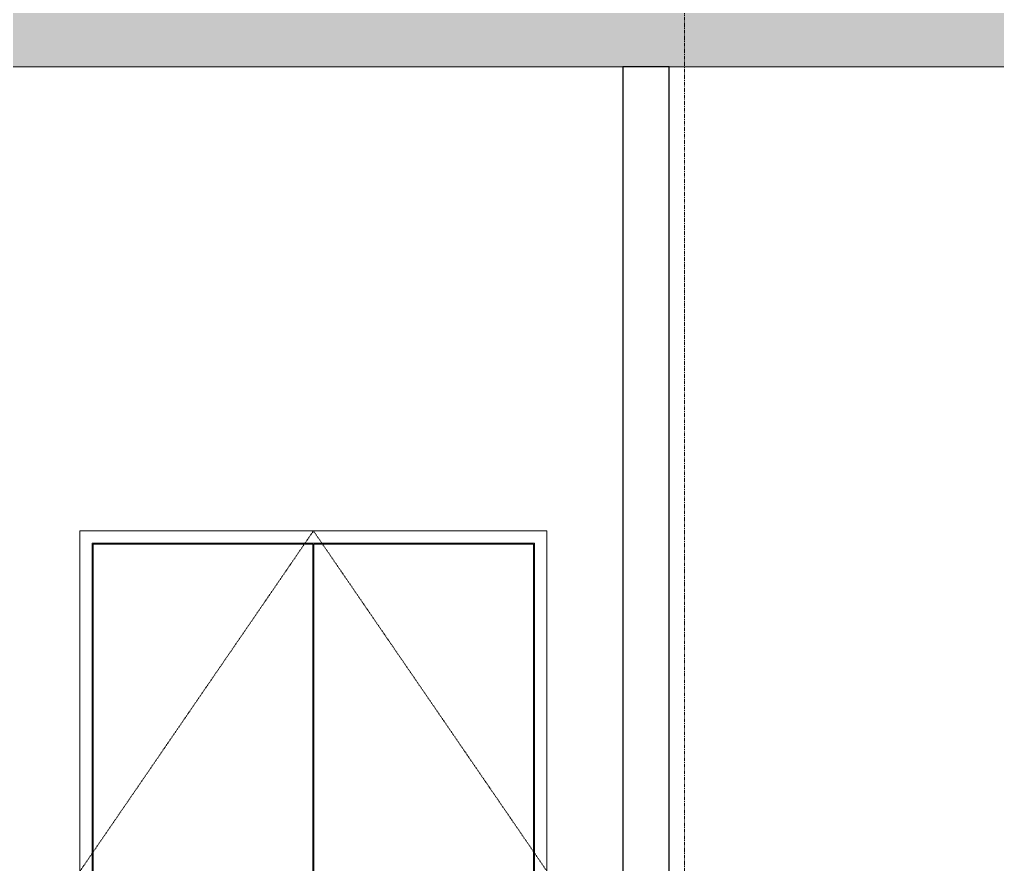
# Model space of a CAD drawing. Header units: millimetres. Extents: x 59 to 37899, y 0 to 14704.
# Drawn here: x 12447 to 15609, y 2731 to 5462 of the extents above; entities that cross this region are included whole.
import ezdxf

# ---------------------------------------------------------------- set-up
doc = ezdxf.new("R2010")
doc.units = ezdxf.units.MM
doc.linetypes.add('Elevation Swing', pattern=[3, 2, -1])
doc.linetypes.add('Grid Line', pattern=[21, 12, -3, 3, -3])
for name, color, linetype, lineweight in [('A-G22-M-FloorOutline', 6, 'Continuous', 15), ('A-G221-H-FloorSlabs', 8, 'Continuous', 15), ('A-G25-M-WallPatterns', 7, 'Continuous', 15), ('A-G25-M-Walls', 7, 'Continuous', 15), ('A-G252-M-WallsInterior', 7, 'Continuous', 15), ('A-G322-M-DoorFrames', 1, 'Continuous', 15), ('A-G322-M-Doors', 1, 'Continuous', 15), ('A-G421-M-GridsStructural', 1, 'Continuous', 5)]:
    doc.layers.add(name, color=color, linetype=linetype, lineweight=lineweight)

# ---------------------------------------------------------------- blocks, each defined once
blk = doc.blocks.new('Concept Dbl Door - 1510 x 2200mm-254057-Section 2')
at = {"layer": 'A-G322-M-DoorFrames'}
for p, q in [((673.8, 2200), (673.8, 0)), ((2183.8, 2200), (673.8, 2200)), ((2183.8, 0), (2183.8, 2200)), ((713.8, 0), (713.8, 2160)), ((713.8, 2160), (2143.8, 2160)), ((2143.8, 2160), (2143.8, 0))]:
    blk.add_line(p, q, dxfattribs=at)
at = {"layer": 'A-G322-M-Doors', "linetype": 'Elevation Swing'}
for p, q in [((1428.8, 2200), (673.8, 1100)), ((1428.8, 2200), (2183.8, 1100)), ((673.8, 1100), (1428.8, 0)), ((2183.8, 1100), (1430.7, 0))]:
    blk.add_line(p, q, dxfattribs=at)
at = {"layer": 'A-G322-M-Doors'}
for p, q in [((1427.3, 2157), (716.8, 2157)), ((716.8, 2157), (716.8, 5.8)), ((1427.3, 5.8), (1427.3, 2157)), ((2140.8, 2157), (1430.3, 2157)), ((1430.3, 2157), (1430.3, 5.8)), ((2140.8, 5.8), (2140.8, 2157)), ((716.8, 5.8), (1427.3, 5.8)), ((1430.3, 5.8), (2140.8, 5.8))]:
    blk.add_line(p, q, dxfattribs=at)

msp = doc.modelspace()

# ---------------------------------------------------------------- hatches: boundary and pattern name
at = {"layer": 'A-G221-H-FloorSlabs'}
h = msp.add_hatch(color=256, dxfattribs=at)
h.dxf.hatch_style = 1
h.paths.add_polyline_path([(4847.1, 5609.3), (4847.1, 5309.3), (28023.7, 5309.3), (28023.7, 5609.3), (26306.5, 5609.3)])
h.paths.add_polyline_path([(34547.1, 1309.3), (34547.1, 1609.3), (20047.1, 1609.3), (19947.1, 1609.3), (18147.1, 1609.3), (18047.1, 1609.3), (17847.1, 1609.3), (17747.1, 1609.3), (15947.1, 1609.3), (15847.1, 1609.3), (4847.1, 1609.3), (4847.1, 1309.3)])
at = {"layer": 'A-G25-M-WallPatterns'}
h = msp.add_hatch(dxfattribs=at)
h.set_pattern_fill('ANSI31', color=256, scale=25)
h.set_pattern_definition([(45, (11968.25, 1609.31), (-56.1266, 56.1266), [])])
h.paths.add_polyline_path([(4547.1, 7809.3), (4847.1, 7809.3), (4847.1, 8270, 0.001846), (4547.1, 8135)])
h.paths.add_polyline_path([(4547.1, 3809.3), (4847.1, 3809.3), (4847.1, 7359.3), (4547.1, 7359.3)])
h.paths.add_polyline_path([(4847.1, 3359.3), (4547.1, 3359.3), (4547.1, 1109.3), (4847.1, 1109.3)])
h.paths.add_polyline_path([(34847.1, 10509.3), (34547.1, 10509.3), (34547.1, 7809.3), (34847.1, 7809.3)])
h.paths.add_polyline_path([(34547.1, 1109.3), (34847.1, 1109.3), (34847.1, 1609.3), (34622.1, 1609.3), (34547.1, 1609.3)])

# ---------------------------------------------------------------- linework, layer by layer
at = {"layer": 'A-G22-M-FloorOutline', "lineweight": 18}
msp.add_line((4847.1, 5309.3), (28023.7, 5309.3), dxfattribs=at)
at = {"layer": 'A-G25-M-Walls'}
for p, q in [((12642.1, 1609.3), (12642.1, 3809.3)), ((12642.1, 3809.3), (14152.1, 3809.3)), ((14152.1, 3809.3), (14152.1, 1609.3))]:
    msp.add_line(p, q, dxfattribs=at)
at = {"layer": 'A-G252-M-WallsInterior', "lineweight": 25}
for p, q in [((14397.1, 5309.3), (14397.1, 1609.3)), ((14547.1, 5309.3), (14397.1, 5309.3)), ((14547.1, 1609.3), (14547.1, 5309.3))]:
    msp.add_line(p, q, dxfattribs=at)
at = {"layer": 'A-G421-M-GridsStructural', "linetype": 'Grid Line'}
msp.add_line((14597.1, 440.2), (14597.1, 13403.9), dxfattribs=at)

# ---------------------------------------------------------------- block references
at = {"layer": 'A-G322-M-Doors'}
msp.add_blockref('Concept Dbl Door - 1510 x 2200mm-254057-Section 2', (11968.3, 1609.3), dxfattribs=at)

doc.saveas('drawing.dxf')
